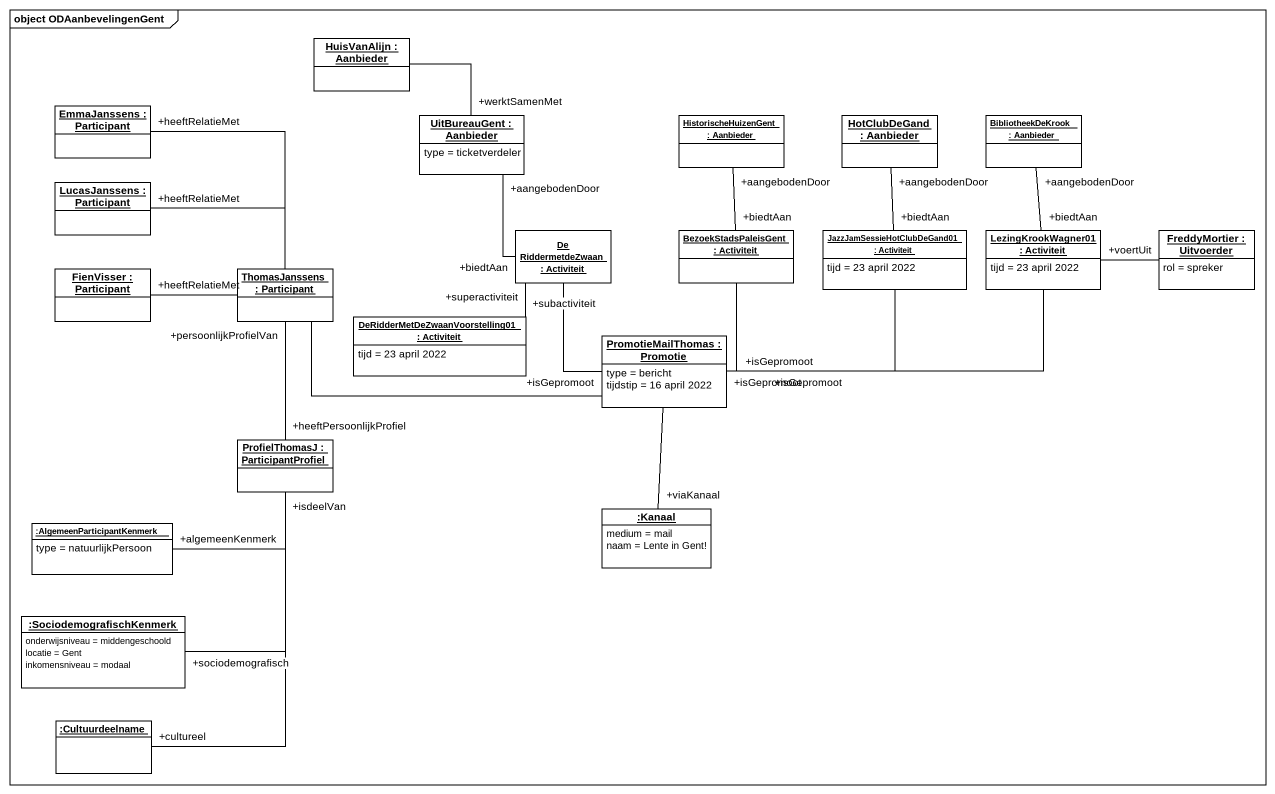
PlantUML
@startuml
mainframe object ODAanbevelingenGent
hide circle
hide empty members
object "HuisVanAlijn : Aanbieder" as HuisVanAlijn
object "EmmaJanssens : Participant" as EmmaJanssens
object "UitBureauGent : Aanbieder" as UitBureauGent {
  type = ticketverdeler
}
object "HistorischeHuizenGent : Aanbieder" as HistorischeHuizenGent
object "HotClubDeGand : Aanbieder" as HotClubDeGand
object "BibliotheekDeKrook : Aanbieder" as BibliotheekDeKrook
object "LucasJanssens : Participant" as LucasJanssens
object "De RiddermetdeZwaan : Activiteit" as De_RiddermetdeZwaan
object "BezoekStadsPaleisGent : Activiteit" as BezoekStadsPaleisGent
object "JazzJamSessieHotClubDeGand01 : Activiteit" as JazzJamSessieHotClubDeGand01 {
  tijd = 23 april 2022
}
object "LezingKrookWagner01 : Activiteit" as LezingKrookWagner01 {
  tijd = 23 april 2022
}
object "FreddyMortier : Uitvoerder" as FreddyMortier {
  rol = spreker
}
object "FienVisser : Participant" as FienVisser
object "ThomasJanssens : Participant" as ThomasJanssens
object "DeRidderMetDeZwaanVoorstelling01 : Activiteit" as DeRidderMetDeZwaanVoorstelli {
  tijd = 23 april 2022
}
object "PromotieMailThomas : Promotie" as PromotieMailThomas {
  type = bericht
  tijdstip = 16 april 2022
}
object "ProfielThomasJ : ParticipantProfiel" as ProfielThomasJ
object ":Kanaal" as Kanaal {
  medium = mail
  naam = Lente in Gent!
}
object ":AlgemeenParticipantKenmerk" as AlgemeenParticipantKenmerk {
  type = natuurlijkPersoon
}
object ":SociodemografischKenmerk" as SociodemografischKenmerk {
  onderwijsniveau = middengeschoold
  locatie = Gent
  inkomensniveau = modaal
}
object ":Cultuurdeelname" as Cultuurdeelname
UitBureauGent "+werktSamenMet" -up- HuisVanAlijn
UitBureauGent "+aangebodenDoor" -- "+biedtAan" De_RiddermetdeZwaan
HistorischeHuizenGent "+aangebodenDoor" -- "+biedtAan" BezoekStadsPaleisGent
HotClubDeGand "+aangebodenDoor" -- "+biedtAan" JazzJamSessieHotClubDeGand01
BibliotheekDeKrook "+aangebodenDoor" -- "+biedtAan" LezingKrookWagner01
De_RiddermetdeZwaan "+superactiviteit" -- "+subactiviteit" DeRidderMetDeZwaanVoorstelli
De_RiddermetdeZwaan -- "+isGepromoot" PromotieMailThomas
BezoekStadsPaleisGent -- "+isGepromoot" PromotieMailThomas
JazzJamSessieHotClubDeGand01 -left- "+isGepromoot" PromotieMailThomas
LezingKrookWagner01 -left- "+isGepromoot" PromotieMailThomas
FreddyMortier -left- "+voertUit" LezingKrookWagner01
ThomasJanssens -up- "+heeftRelatieMet" EmmaJanssens
ThomasJanssens -left- "+heeftRelatieMet" LucasJanssens
ThomasJanssens -left- "+heeftRelatieMet" FienVisser
ThomasJanssens "+persoonlijkProfielVan" -- "+heeftPersoonlijkProfiel" ProfielThomasJ
PromotieMailThomas -left- ThomasJanssens
PromotieMailThomas -- "+viaKanaal" Kanaal
ProfielThomasJ "+isdeelVan" -left- "+algemeenKenmerk" AlgemeenParticipantKenmerk
ProfielThomasJ -- "+sociodemografisch" SociodemografischKenmerk
ProfielThomasJ -- "+cultureel" Cultuurdeelname
@enduml
